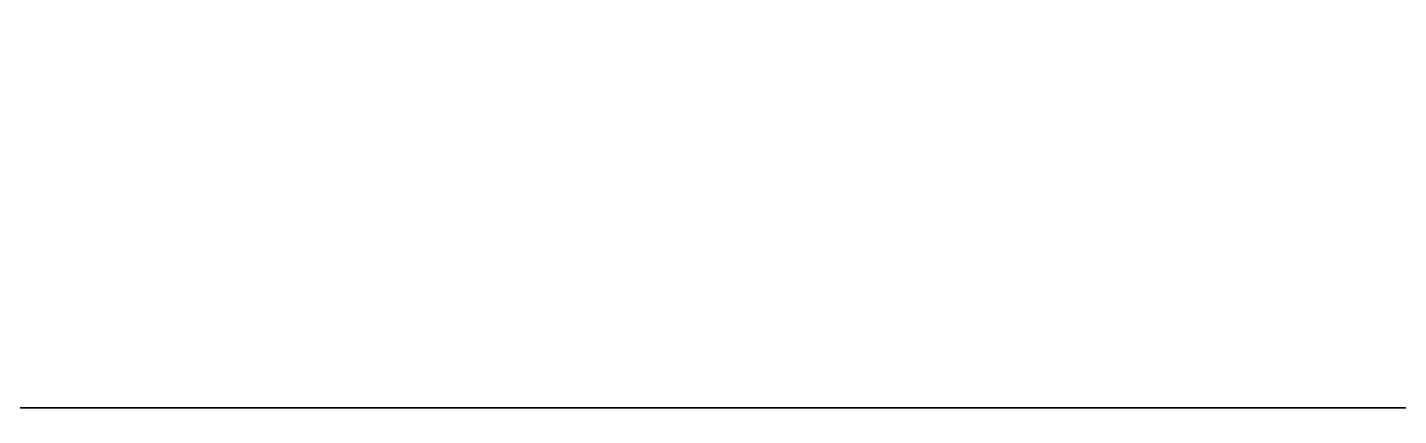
# Model space of a CAD drawing. Header units: inches. Extents: x -38100 to 38100, y 0 to 31750.
# Drawn here: x -38098.716 to -38097.431, y 0.351 to 0.714 of the extents above; entities that cross this region are included whole.
import ezdxf

# ---------------------------------------------------------------- set-up
doc = ezdxf.new("R2010")
doc.units = ezdxf.units.IN
doc.header["$LTSCALE"] = 65.185185
doc.header["$MEASUREMENT"] = 0
doc.layers.add('36', color=7, linetype='CONTINUOUS')
doc.layers.add('41', color=7, linetype='CONTINUOUS')

msp = doc.modelspace()

# ---------------------------------------------------------------- linework, layer by layer
at = {"layer": '36', "color": 7, "linetype": 'CONTINUOUS', "true_color": 0xa89b88}
for points in [[(-38100, 6350, -45720), (38100, 6350, -45720), (-38100, 0, -45720), (-38100, 6350, -45720)], [(38100, 6350, -45720), (38100, 0, -45720), (-38100, 0, -45720), (38100, 6350, -45720)]]:
    msp.add_3dface(points, dxfattribs=at)
at = {"layer": '41', "color": 7, "linetype": 'CONTINUOUS', "true_color": 0xa89b88}
for points in [[(38100, 0.3576, 39437.3944), (38100, 0.8047, 39471.0892), (-38100, 0.3576, 39437.3944), (38100, 0.3576, 39437.3944)], [(-38100, 0.3576, 39437.3944), (38100, 0.8047, 39471.0892), (-38100, 0.8047, 39471.0892), (-38100, 0.3576, 39437.3944)], [(38100, 0.0894, 39403.6977), (38100, 0.3576, 39437.3944), (-38100, 0.0894, 39403.6977), (38100, 0.0894, 39403.6977)], [(-38100, 0.0894, 39403.6977), (38100, 0.3576, 39437.3944), (-38100, 0.3576, 39437.3944), (-38100, 0.0894, 39403.6977)]]:
    msp.add_3dface(points, dxfattribs=at)

doc.saveas('drawing.dxf')
